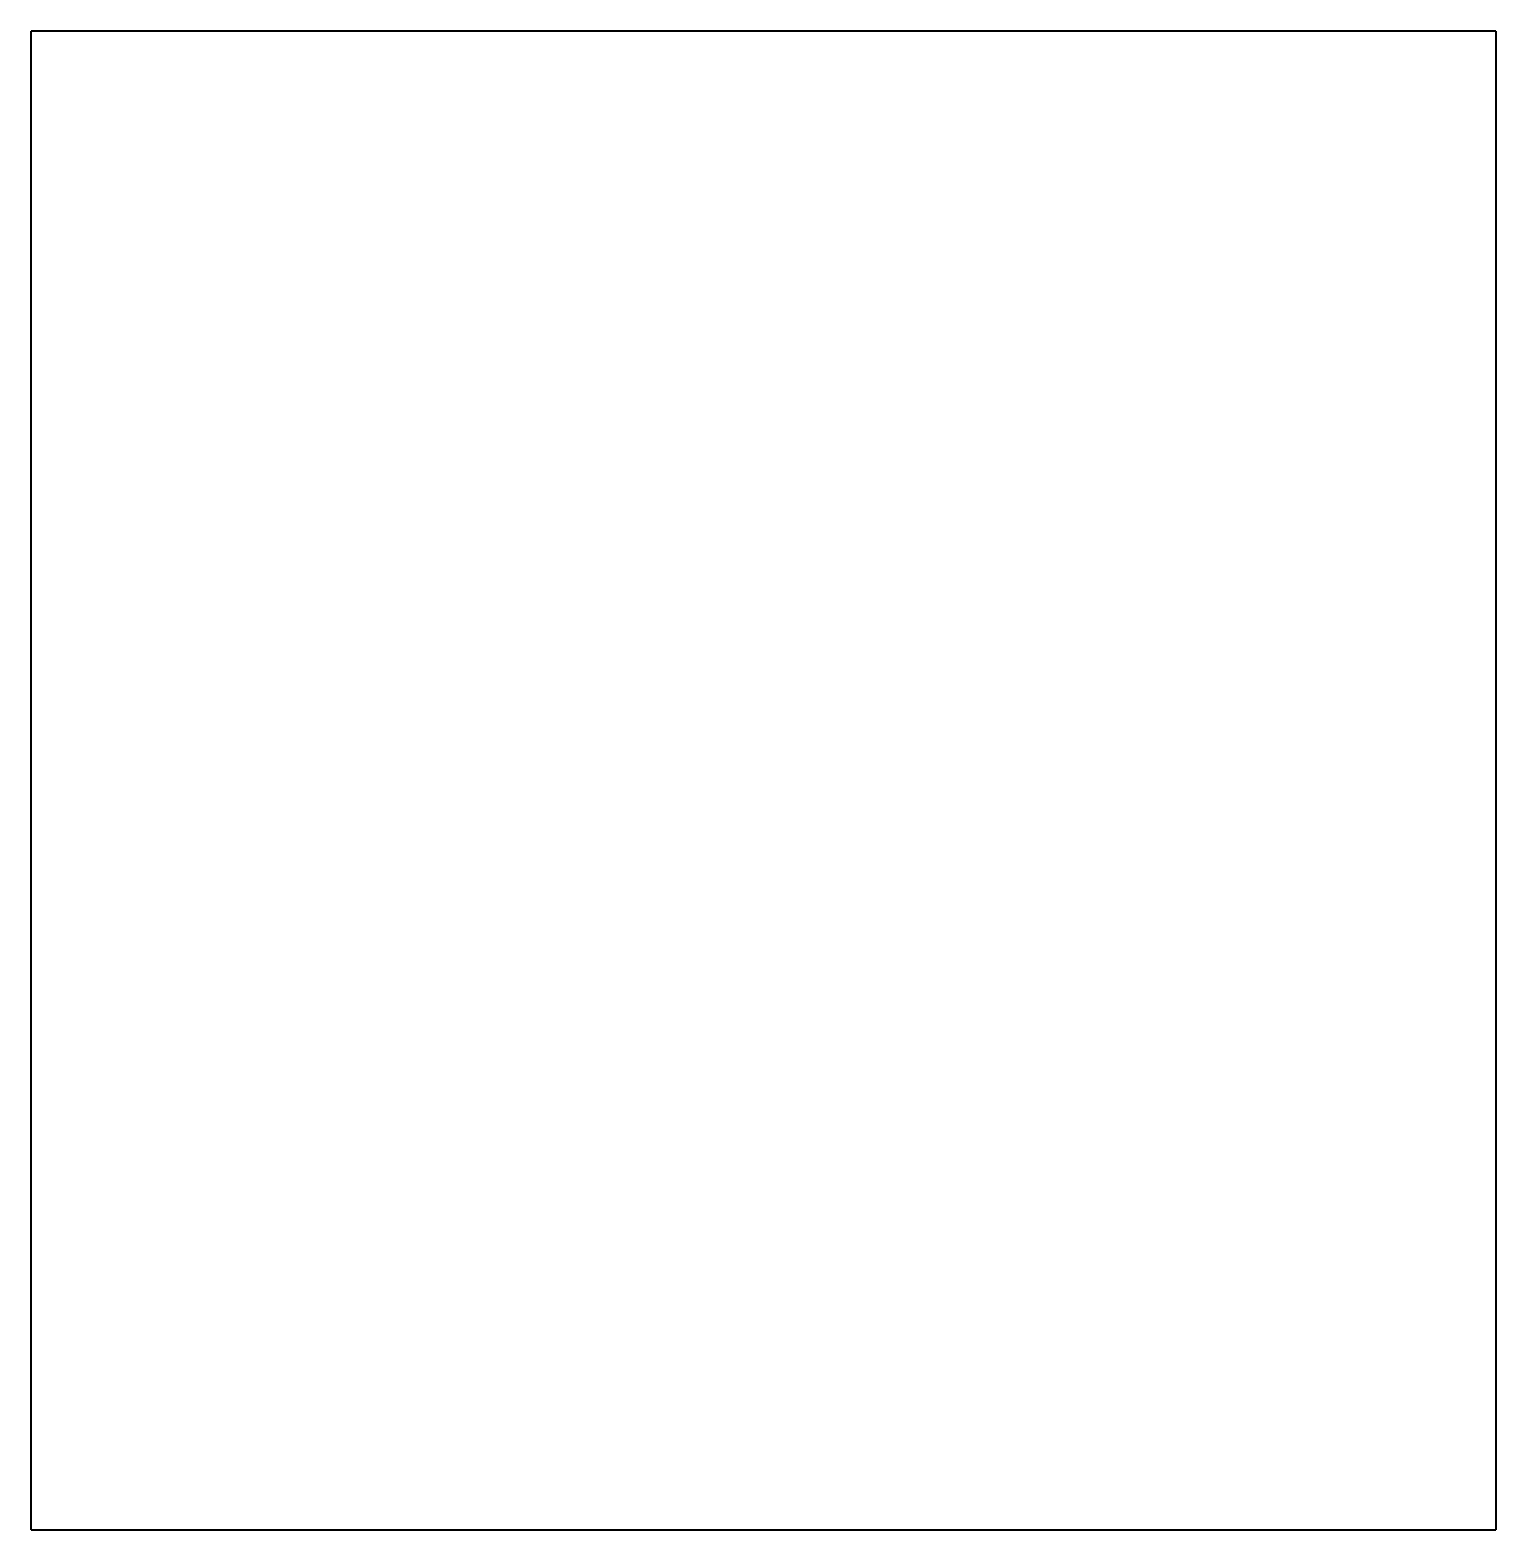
# Model space of a CAD drawing. Extents: x 76 to 224, y 74 to 226.
import ezdxf

# ---------------------------------------------------------------- set-up
doc = ezdxf.new("R2010")
doc.units = 0
doc.layers.add('087782-1ROU_GBR', color=2, linetype='CONTINUOUS')

msp = doc.modelspace()

# ---------------------------------------------------------------- linework, layer by layer
at = {"layer": '087782-1ROU_GBR', "const_width": 0.2}
for points in [[(75.610008, 73.88), (75.610008, 226.119994)], [(75.610008, 226.119994), (224.39, 226.119994)], [(224.39, 150.000004), (224.39, 226.119994)], [(224.39, 73.88), (224.39, 150.000004)], [(75.610008, 73.87999), (224.39, 73.87999)]]:
    msp.add_lwpolyline(points, dxfattribs=at)

doc.saveas('drawing.dxf')
